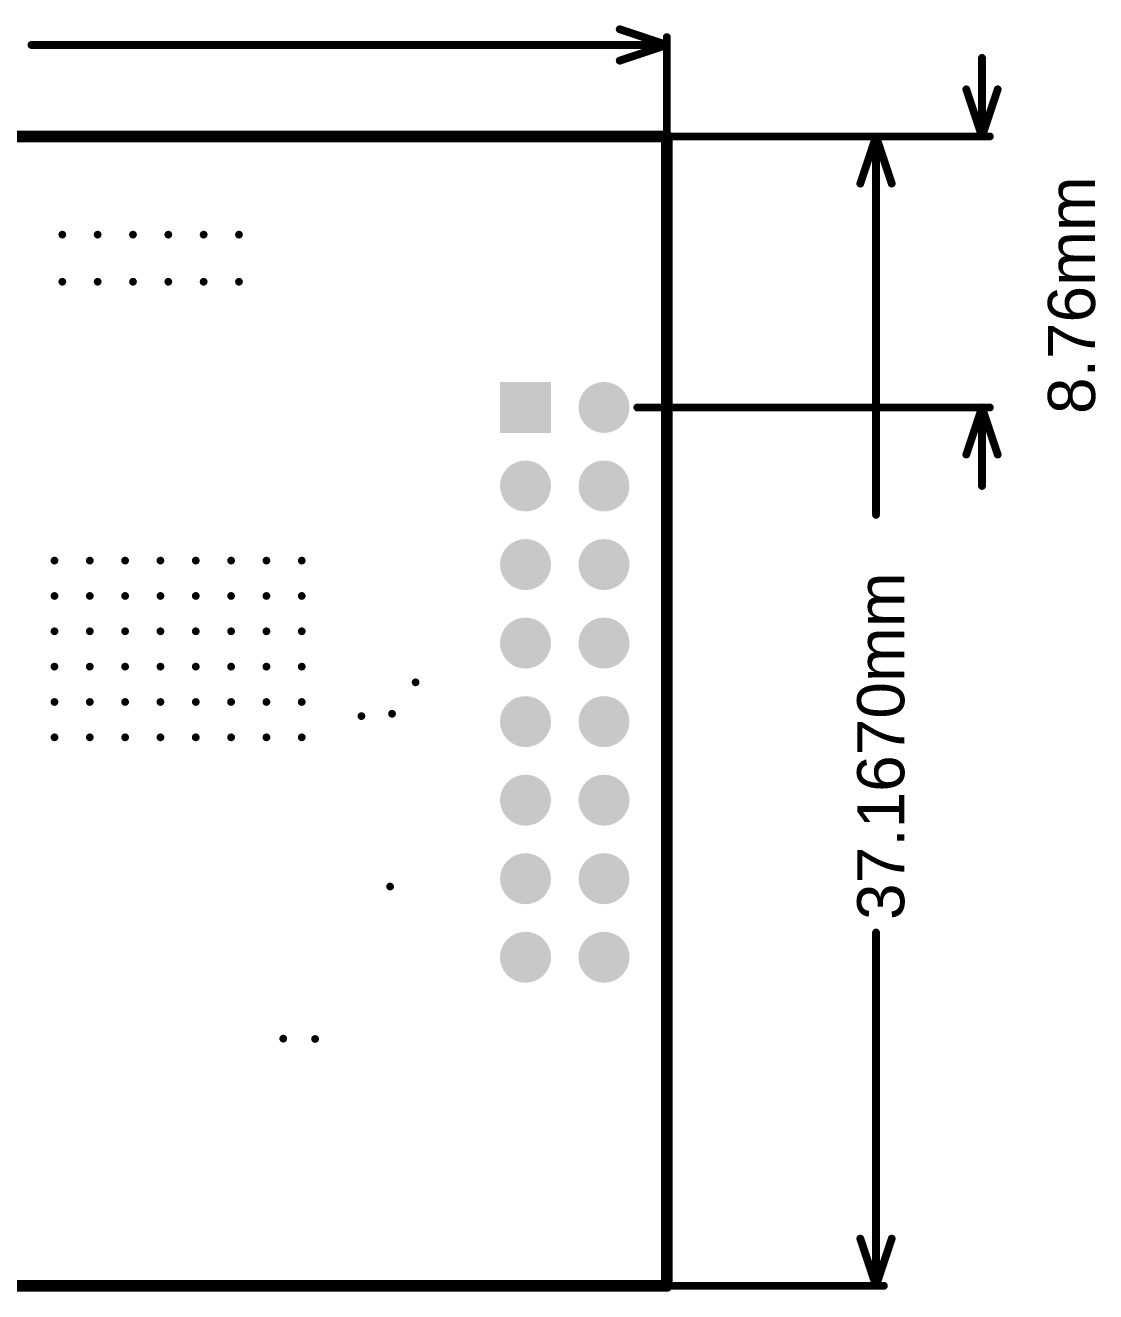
# Model space of a CAD drawing. Header units: inches. Extents: x -0.2 to 67.7, y -0.2 to 40.8.
# Drawn here: x 33.05 to 67.69, y -0.19 to 40.76 of the extents above; entities that cross this region are included whole.
import ezdxf

# ---------------------------------------------------------------- set-up
doc = ezdxf.new("R2010")
doc.units = ezdxf.units.IN
for name, color, linetype in [('Mechanical1', 6, 'Continuous'), ('Mechanical6', 56, 'Continuous'), ('MultiLayer', 9, 'Continuous'), ('PadHoleLayer', 156, 'Continuous'), ('ViaHoleLayer', 16, 'Continuous')]:
    doc.layers.add(name, color=color, linetype=linetype)
doc.styles.add('Arial', font='', dxfattribs={"height": 0.2})
doc.styles.get('Arial').set_extended_font_data('Arial')

# ---------------------------------------------------------------- blocks, each defined once
blk = doc.blocks.new('61301621121_14')
at = {"layer": 'MultiLayer'}
h = blk.add_hatch(color=9, dxfattribs=at)
edge = h.paths.add_edge_path()
edge.add_arc((-8.89, 1.27), 0.825, 0, 360)
h = blk.add_hatch(color=9, dxfattribs=at)
edge = h.paths.add_edge_path()
edge.add_arc((-6.35, 1.27), 0.825, 0, 360)
h = blk.add_hatch(color=9, dxfattribs=at)
edge = h.paths.add_edge_path()
edge.add_arc((-3.81, 1.27), 0.825, 0, 360)
h = blk.add_hatch(color=9, dxfattribs=at)
edge = h.paths.add_edge_path()
edge.add_arc((-1.27, 1.27), 0.825, 0, 360)
h = blk.add_hatch(color=9, dxfattribs=at)
edge = h.paths.add_edge_path()
edge.add_arc((1.27, 1.27), 0.825, 0, 360)
h = blk.add_hatch(color=9, dxfattribs=at)
edge = h.paths.add_edge_path()
edge.add_arc((3.81, 1.27), 0.825, 0, 360)
h = blk.add_hatch(color=9, dxfattribs=at)
edge = h.paths.add_edge_path()
edge.add_arc((6.35, 1.27), 0.825, 0, 360)
h = blk.add_hatch(color=9, dxfattribs=at)
edge = h.paths.add_edge_path()
edge.add_arc((8.89, 1.27), 0.825, 0, 360)
blk.add_hatch(color=9, dxfattribs=at).paths.add_polyline_path([(-9.715, -0.445), (-8.065, -0.445), (-8.065, -2.095), (-9.715, -2.095)])
h = blk.add_hatch(color=9, dxfattribs=at)
edge = h.paths.add_edge_path()
edge.add_arc((-6.35, -1.27), 0.825, 0, 360)
h = blk.add_hatch(color=9, dxfattribs=at)
edge = h.paths.add_edge_path()
edge.add_arc((-3.81, -1.27), 0.825, 0, 360)
h = blk.add_hatch(color=9, dxfattribs=at)
edge = h.paths.add_edge_path()
edge.add_arc((-1.27, -1.27), 0.825, 0, 360)
h = blk.add_hatch(color=9, dxfattribs=at)
edge = h.paths.add_edge_path()
edge.add_arc((1.27, -1.27), 0.825, 0, 360)
h = blk.add_hatch(color=9, dxfattribs=at)
edge = h.paths.add_edge_path()
edge.add_arc((3.81, -1.27), 0.825, 0, 360)
h = blk.add_hatch(color=9, dxfattribs=at)
edge = h.paths.add_edge_path()
edge.add_arc((6.35, -1.27), 0.825, 0, 360)
h = blk.add_hatch(color=9, dxfattribs=at)
edge = h.paths.add_edge_path()
edge.add_arc((8.89, -1.27), 0.825, 0, 360)
at = {"layer": 'PadHoleLayer'}
h = blk.add_hatch(color=156, dxfattribs=at)
edge = h.paths.add_edge_path()
edge.add_arc((-8.89, 1.27), 0.55, 0, 360)
h = blk.add_hatch(color=156, dxfattribs=at)
edge = h.paths.add_edge_path()
edge.add_arc((-6.35, 1.27), 0.55, 0, 360)
h = blk.add_hatch(color=156, dxfattribs=at)
edge = h.paths.add_edge_path()
edge.add_arc((-3.81, 1.27), 0.55, 0, 360)
h = blk.add_hatch(color=156, dxfattribs=at)
edge = h.paths.add_edge_path()
edge.add_arc((-1.27, 1.27), 0.55, 0, 360)
h = blk.add_hatch(color=156, dxfattribs=at)
edge = h.paths.add_edge_path()
edge.add_arc((1.27, 1.27), 0.55, 0, 360)
h = blk.add_hatch(color=156, dxfattribs=at)
edge = h.paths.add_edge_path()
edge.add_arc((3.81, 1.27), 0.55, 0, 360)
h = blk.add_hatch(color=156, dxfattribs=at)
edge = h.paths.add_edge_path()
edge.add_arc((6.35, 1.27), 0.55, 0, 360)
h = blk.add_hatch(color=156, dxfattribs=at)
edge = h.paths.add_edge_path()
edge.add_arc((8.89, 1.27), 0.55, 0, 360)
h = blk.add_hatch(color=156, dxfattribs=at)
edge = h.paths.add_edge_path()
edge.add_arc((-8.89, -1.27), 0.55, 0, 360)
h = blk.add_hatch(color=156, dxfattribs=at)
edge = h.paths.add_edge_path()
edge.add_arc((-6.35, -1.27), 0.55, 0, 360)
h = blk.add_hatch(color=156, dxfattribs=at)
edge = h.paths.add_edge_path()
edge.add_arc((-3.81, -1.27), 0.55, 0, 360)
h = blk.add_hatch(color=156, dxfattribs=at)
edge = h.paths.add_edge_path()
edge.add_arc((-1.27, -1.27), 0.55, 0, 360)
h = blk.add_hatch(color=156, dxfattribs=at)
edge = h.paths.add_edge_path()
edge.add_arc((1.27, -1.27), 0.55, 0, 360)
h = blk.add_hatch(color=156, dxfattribs=at)
edge = h.paths.add_edge_path()
edge.add_arc((3.81, -1.27), 0.55, 0, 360)
h = blk.add_hatch(color=156, dxfattribs=at)
edge = h.paths.add_edge_path()
edge.add_arc((6.35, -1.27), 0.55, 0, 360)
h = blk.add_hatch(color=156, dxfattribs=at)
edge = h.paths.add_edge_path()
edge.add_arc((8.89, -1.27), 0.55, 0, 360)

msp = doc.modelspace()

# ---------------------------------------------------------------- hatches: boundary and pattern name
at = {"layer": 'ViaHoleLayer'}
h = msp.add_hatch(color=16, dxfattribs=at)
edge = h.paths.add_edge_path()
edge.add_arc((34.252, 33.992), 0.127, 0, 360)
h = msp.add_hatch(color=16, dxfattribs=at)
edge = h.paths.add_edge_path()
edge.add_arc((35.395, 33.992), 0.127, 0, 360)
h = msp.add_hatch(color=16, dxfattribs=at)
edge = h.paths.add_edge_path()
edge.add_arc((36.538, 33.992), 0.127, 0, 360)
h = msp.add_hatch(color=16, dxfattribs=at)
edge = h.paths.add_edge_path()
edge.add_arc((37.681, 33.992), 0.127, 0, 360)
h = msp.add_hatch(color=16, dxfattribs=at)
edge = h.paths.add_edge_path()
edge.add_arc((38.824, 33.992), 0.127, 0, 360)
h = msp.add_hatch(color=16, dxfattribs=at)
edge = h.paths.add_edge_path()
edge.add_arc((39.967, 33.992), 0.127, 0, 360)
h = msp.add_hatch(color=16, dxfattribs=at)
edge = h.paths.add_edge_path()
edge.add_arc((34.252, 32.468), 0.127, 0, 360)
h = msp.add_hatch(color=16, dxfattribs=at)
edge = h.paths.add_edge_path()
edge.add_arc((35.395, 32.468), 0.127, 0, 360)
h = msp.add_hatch(color=16, dxfattribs=at)
edge = h.paths.add_edge_path()
edge.add_arc((36.538, 32.468), 0.127, 0, 360)
h = msp.add_hatch(color=16, dxfattribs=at)
edge = h.paths.add_edge_path()
edge.add_arc((37.681, 32.468), 0.127, 0, 360)
h = msp.add_hatch(color=16, dxfattribs=at)
edge = h.paths.add_edge_path()
edge.add_arc((38.824, 32.468), 0.127, 0, 360)
h = msp.add_hatch(color=16, dxfattribs=at)
edge = h.paths.add_edge_path()
edge.add_arc((39.967, 32.468), 0.127, 0, 360)
h = msp.add_hatch(color=16, dxfattribs=at)
edge = h.paths.add_edge_path()
edge.add_arc((33.998, 23.451), 0.127, 0, 360)
h = msp.add_hatch(color=16, dxfattribs=at)
edge = h.paths.add_edge_path()
edge.add_arc((35.141, 23.451), 0.127, 0, 360)
h = msp.add_hatch(color=16, dxfattribs=at)
edge = h.paths.add_edge_path()
edge.add_arc((36.284, 23.451), 0.127, 0, 360)
h = msp.add_hatch(color=16, dxfattribs=at)
edge = h.paths.add_edge_path()
edge.add_arc((37.427, 23.451), 0.127, 0, 360)
h = msp.add_hatch(color=16, dxfattribs=at)
edge = h.paths.add_edge_path()
edge.add_arc((38.57, 23.451), 0.127, 0, 360)
h = msp.add_hatch(color=16, dxfattribs=at)
edge = h.paths.add_edge_path()
edge.add_arc((39.713, 23.451), 0.127, 0, 360)
h = msp.add_hatch(color=16, dxfattribs=at)
edge = h.paths.add_edge_path()
edge.add_arc((40.856, 23.451), 0.127, 0, 360)
h = msp.add_hatch(color=16, dxfattribs=at)
edge = h.paths.add_edge_path()
edge.add_arc((41.999, 23.451), 0.127, 0, 360)
h = msp.add_hatch(color=16, dxfattribs=at)
edge = h.paths.add_edge_path()
edge.add_arc((33.998, 22.308), 0.127, 0, 360)
h = msp.add_hatch(color=16, dxfattribs=at)
edge = h.paths.add_edge_path()
edge.add_arc((35.141, 22.308), 0.127, 0, 360)
h = msp.add_hatch(color=16, dxfattribs=at)
edge = h.paths.add_edge_path()
edge.add_arc((36.284, 22.308), 0.127, 0, 360)
h = msp.add_hatch(color=16, dxfattribs=at)
edge = h.paths.add_edge_path()
edge.add_arc((37.427, 22.308), 0.127, 0, 360)
h = msp.add_hatch(color=16, dxfattribs=at)
edge = h.paths.add_edge_path()
edge.add_arc((38.57, 22.308), 0.127, 0, 360)
h = msp.add_hatch(color=16, dxfattribs=at)
edge = h.paths.add_edge_path()
edge.add_arc((39.713, 22.308), 0.127, 0, 360)
h = msp.add_hatch(color=16, dxfattribs=at)
edge = h.paths.add_edge_path()
edge.add_arc((40.856, 22.308), 0.127, 0, 360)
h = msp.add_hatch(color=16, dxfattribs=at)
edge = h.paths.add_edge_path()
edge.add_arc((41.999, 22.308), 0.127, 0, 360)
h = msp.add_hatch(color=16, dxfattribs=at)
edge = h.paths.add_edge_path()
edge.add_arc((33.998, 21.165), 0.127, 0, 360)
h = msp.add_hatch(color=16, dxfattribs=at)
edge = h.paths.add_edge_path()
edge.add_arc((35.141, 21.165), 0.127, 0, 360)
h = msp.add_hatch(color=16, dxfattribs=at)
edge = h.paths.add_edge_path()
edge.add_arc((36.284, 21.165), 0.127, 0, 360)
h = msp.add_hatch(color=16, dxfattribs=at)
edge = h.paths.add_edge_path()
edge.add_arc((37.427, 21.165), 0.127, 0, 360)
h = msp.add_hatch(color=16, dxfattribs=at)
edge = h.paths.add_edge_path()
edge.add_arc((38.57, 21.165), 0.127, 0, 360)
h = msp.add_hatch(color=16, dxfattribs=at)
edge = h.paths.add_edge_path()
edge.add_arc((39.713, 21.165), 0.127, 0, 360)
h = msp.add_hatch(color=16, dxfattribs=at)
edge = h.paths.add_edge_path()
edge.add_arc((40.856, 21.165), 0.127, 0, 360)
h = msp.add_hatch(color=16, dxfattribs=at)
edge = h.paths.add_edge_path()
edge.add_arc((41.999, 21.165), 0.127, 0, 360)
h = msp.add_hatch(color=16, dxfattribs=at)
edge = h.paths.add_edge_path()
edge.add_arc((33.998, 20.022), 0.127, 0, 360)
h = msp.add_hatch(color=16, dxfattribs=at)
edge = h.paths.add_edge_path()
edge.add_arc((35.141, 20.022), 0.127, 0, 360)
h = msp.add_hatch(color=16, dxfattribs=at)
edge = h.paths.add_edge_path()
edge.add_arc((36.284, 20.022), 0.127, 0, 360)
h = msp.add_hatch(color=16, dxfattribs=at)
edge = h.paths.add_edge_path()
edge.add_arc((37.427, 20.022), 0.127, 0, 360)
h = msp.add_hatch(color=16, dxfattribs=at)
edge = h.paths.add_edge_path()
edge.add_arc((38.57, 20.022), 0.127, 0, 360)
h = msp.add_hatch(color=16, dxfattribs=at)
edge = h.paths.add_edge_path()
edge.add_arc((39.713, 20.022), 0.127, 0, 360)
h = msp.add_hatch(color=16, dxfattribs=at)
edge = h.paths.add_edge_path()
edge.add_arc((40.856, 20.022), 0.127, 0, 360)
h = msp.add_hatch(color=16, dxfattribs=at)
edge = h.paths.add_edge_path()
edge.add_arc((41.999, 20.022), 0.127, 0, 360)
h = msp.add_hatch(color=16, dxfattribs=at)
edge = h.paths.add_edge_path()
edge.add_arc((45.682, 19.514), 0.127, 0, 360)
h = msp.add_hatch(color=16, dxfattribs=at)
edge = h.paths.add_edge_path()
edge.add_arc((33.998, 18.879), 0.127, 0, 360)
h = msp.add_hatch(color=16, dxfattribs=at)
edge = h.paths.add_edge_path()
edge.add_arc((35.141, 18.879), 0.127, 0, 360)
h = msp.add_hatch(color=16, dxfattribs=at)
edge = h.paths.add_edge_path()
edge.add_arc((36.284, 18.879), 0.127, 0, 360)
h = msp.add_hatch(color=16, dxfattribs=at)
edge = h.paths.add_edge_path()
edge.add_arc((37.427, 18.879), 0.127, 0, 360)
h = msp.add_hatch(color=16, dxfattribs=at)
edge = h.paths.add_edge_path()
edge.add_arc((38.57, 18.879), 0.127, 0, 360)
h = msp.add_hatch(color=16, dxfattribs=at)
edge = h.paths.add_edge_path()
edge.add_arc((39.713, 18.879), 0.127, 0, 360)
h = msp.add_hatch(color=16, dxfattribs=at)
edge = h.paths.add_edge_path()
edge.add_arc((40.856, 18.879), 0.127, 0, 360)
h = msp.add_hatch(color=16, dxfattribs=at)
edge = h.paths.add_edge_path()
edge.add_arc((41.999, 18.879), 0.127, 0, 360)
h = msp.add_hatch(color=16, dxfattribs=at)
edge = h.paths.add_edge_path()
edge.add_arc((43.93, 18.422), 0.127, 0, 360)
h = msp.add_hatch(color=16, dxfattribs=at)
edge = h.paths.add_edge_path()
edge.add_arc((44.92, 18.498), 0.127, 0, 360)
h = msp.add_hatch(color=16, dxfattribs=at)
edge = h.paths.add_edge_path()
edge.add_arc((33.998, 17.736), 0.127, 0, 360)
h = msp.add_hatch(color=16, dxfattribs=at)
edge = h.paths.add_edge_path()
edge.add_arc((35.141, 17.736), 0.127, 0, 360)
h = msp.add_hatch(color=16, dxfattribs=at)
edge = h.paths.add_edge_path()
edge.add_arc((36.284, 17.736), 0.127, 0, 360)
h = msp.add_hatch(color=16, dxfattribs=at)
edge = h.paths.add_edge_path()
edge.add_arc((37.427, 17.736), 0.127, 0, 360)
h = msp.add_hatch(color=16, dxfattribs=at)
edge = h.paths.add_edge_path()
edge.add_arc((38.57, 17.736), 0.127, 0, 360)
h = msp.add_hatch(color=16, dxfattribs=at)
edge = h.paths.add_edge_path()
edge.add_arc((39.713, 17.736), 0.127, 0, 360)
h = msp.add_hatch(color=16, dxfattribs=at)
edge = h.paths.add_edge_path()
edge.add_arc((40.856, 17.736), 0.127, 0, 360)
h = msp.add_hatch(color=16, dxfattribs=at)
edge = h.paths.add_edge_path()
edge.add_arc((41.999, 17.736), 0.127, 0, 360)
h = msp.add_hatch(color=16, dxfattribs=at)
edge = h.paths.add_edge_path()
edge.add_arc((44.857, 12.91), 0.127, 0, 360)
h = msp.add_hatch(color=16, dxfattribs=at)
edge = h.paths.add_edge_path()
edge.add_arc((41.4, 7.991), 0.127, 0, 360)
h = msp.add_hatch(color=16, dxfattribs=at)
edge = h.paths.add_edge_path()
edge.add_arc((42.431, 7.982), 0.127, 0, 360)

# ---------------------------------------------------------------- linework, layer by layer
at = {"layer": 'Mechanical1'}
for points in [[(0, 37.167, 0.381, 0.381, 0), (53.81, 37.167, 0.381, 0.381, 0)], [(53.81, 0, 0.381, 0.381, 0), (53.81, 37.167, 0.381, 0.381, 0)], [(0, 0, 0.381, 0.381, 0), (53.81, 0, 0.381, 0.381, 0)]]:
    msp.add_lwpolyline(points, format="xyseb", dxfattribs=at)
for points in [[(53.715, 37.167, 0.191, 0.191, 1), (53.906, 37.167, 0.191, 0.191, 1)], [(53.715, 37.167, 0.191, 0.191, 1), (53.906, 37.167, 0.191, 0.191, 1)], [(53.715, 0, 0.191, 0.191, 1), (53.906, 0, 0.191, 0.191, 1)], [(53.715, 0, 0.191, 0.191, 1), (53.906, 0, 0.191, 0.191, 1)]]:
    msp.add_lwpolyline(points, format="xyseb", close=True, dxfattribs=at)
at = {"layer": 'Mechanical6'}
for points in [[(52.286, 40.634, 0.254, 0.254, 0), (53.81, 40.126, 0.254, 0.254, 0)], [(33.253, 40.126, 0.254, 0.254, 0), (53.81, 40.126, 0.254, 0.254, 0)], [(52.286, 39.618, 0.254, 0.254, 0), (53.81, 40.126, 0.254, 0.254, 0)], [(53.81, 0.445, 0.254, 0.254, 0), (53.81, 40.38, 0.254, 0.254, 0)], [(64.008, 37.167, 0.254, 0.254, 0), (64.008, 39.707, 0.254, 0.254, 0)], [(63.5, 38.691, 0.254, 0.254, 0), (64.008, 37.167, 0.254, 0.254, 0)], [(64.008, 37.167, 0.254, 0.254, 0), (64.516, 38.691, 0.254, 0.254, 0)], [(0.445, 37.167, 0.254, 0.254, 0), (60.833, 37.167, 0.254, 0.254, 0)], [(54.255, 37.167, 0.254, 0.254, 0), (64.262, 37.167, 0.254, 0.254, 0)], [(60.071, 35.643, 0.254, 0.254, 0), (60.579, 37.167, 0.254, 0.254, 0)], [(60.579, 37.167, 0.254, 0.254, 0), (61.087, 35.643, 0.254, 0.254, 0)], [(60.579, 24.931, 0.254, 0.254, 0), (60.579, 37.167, 0.254, 0.254, 0)], [(52.857, 28.404, 0.254, 0.254, 0), (64.262, 28.404, 0.254, 0.254, 0)], [(63.5, 26.88, 0.254, 0.254, 0), (64.008, 28.404, 0.254, 0.254, 0)], [(64.008, 28.404, 0.254, 0.254, 0), (64.516, 26.88, 0.254, 0.254, 0)], [(64.008, 25.864, 0.254, 0.254, 0), (64.008, 28.404, 0.254, 0.254, 0)], [(60.579, 0, 0.254, 0.254, 0), (60.579, 11.423, 0.254, 0.254, 0)], [(60.071, 1.524, 0.254, 0.254, 0), (60.579, 0, 0.254, 0.254, 0)], [(60.579, 0, 0.254, 0.254, 0), (61.087, 1.524, 0.254, 0.254, 0)], [(0.445, 0, 0.254, 0.254, 0), (60.833, 0, 0.254, 0.254, 0)]]:
    msp.add_lwpolyline(points, format="xyseb", dxfattribs=at)
for points in [[(52.223, 40.634, 0.127, 0.127, 1), (52.35, 40.634, 0.127, 0.127, 1)], [(33.19, 40.126, 0.127, 0.127, 1), (33.317, 40.126, 0.127, 0.127, 1)], [(53.747, 40.38, 0.127, 0.127, 1), (53.874, 40.38, 0.127, 0.127, 1)], [(53.747, 40.126, 0.127, 0.127, 1), (53.874, 40.126, 0.127, 0.127, 1)], [(53.747, 40.126, 0.127, 0.127, 1), (53.874, 40.126, 0.127, 0.127, 1)], [(53.747, 40.126, 0.127, 0.127, 1), (53.874, 40.126, 0.127, 0.127, 1)], [(52.223, 39.618, 0.127, 0.127, 1), (52.35, 39.618, 0.127, 0.127, 1)], [(63.944, 39.707, 0.127, 0.127, 1), (64.072, 39.707, 0.127, 0.127, 1)], [(63.437, 38.691, 0.127, 0.127, 1), (63.563, 38.691, 0.127, 0.127, 1)], [(64.453, 38.691, 0.127, 0.127, 1), (64.579, 38.691, 0.127, 0.127, 1)], [(54.191, 37.167, 0.127, 0.127, 1), (54.318, 37.167, 0.127, 0.127, 1)], [(60.516, 37.167, 0.127, 0.127, 1), (60.642, 37.167, 0.127, 0.127, 1)], [(60.516, 37.167, 0.127, 0.127, 1), (60.642, 37.167, 0.127, 0.127, 1)], [(60.516, 37.167, 0.127, 0.127, 1), (60.642, 37.167, 0.127, 0.127, 1)], [(60.77, 37.167, 0.127, 0.127, 1), (60.897, 37.167, 0.127, 0.127, 1)], [(63.944, 37.167, 0.127, 0.127, 1), (64.072, 37.167, 0.127, 0.127, 1)], [(63.944, 37.167, 0.127, 0.127, 1), (64.072, 37.167, 0.127, 0.127, 1)], [(63.944, 37.167, 0.127, 0.127, 1), (64.072, 37.167, 0.127, 0.127, 1)], [(64.198, 37.167, 0.127, 0.127, 1), (64.326, 37.167, 0.127, 0.127, 1)], [(60.007, 35.643, 0.127, 0.127, 1), (60.135, 35.643, 0.127, 0.127, 1)], [(61.023, 35.643, 0.127, 0.127, 1), (61.151, 35.643, 0.127, 0.127, 1)], [(52.794, 28.404, 0.127, 0.127, 1), (52.921, 28.404, 0.127, 0.127, 1)], [(63.944, 28.404, 0.127, 0.127, 1), (64.072, 28.404, 0.127, 0.127, 1)], [(63.944, 28.404, 0.127, 0.127, 1), (64.072, 28.404, 0.127, 0.127, 1)], [(63.944, 28.404, 0.127, 0.127, 1), (64.072, 28.404, 0.127, 0.127, 1)], [(64.198, 28.404, 0.127, 0.127, 1), (64.326, 28.404, 0.127, 0.127, 1)], [(63.437, 26.88, 0.127, 0.127, 1), (63.563, 26.88, 0.127, 0.127, 1)], [(64.453, 26.88, 0.127, 0.127, 1), (64.579, 26.88, 0.127, 0.127, 1)], [(63.944, 25.864, 0.127, 0.127, 1), (64.072, 25.864, 0.127, 0.127, 1)], [(60.516, 24.931, 0.127, 0.127, 1), (60.642, 24.931, 0.127, 0.127, 1)], [(60.516, 11.423, 0.127, 0.127, 1), (60.642, 11.423, 0.127, 0.127, 1)], [(60.007, 1.524, 0.127, 0.127, 1), (60.135, 1.524, 0.127, 0.127, 1)], [(61.023, 1.524, 0.127, 0.127, 1), (61.151, 1.524, 0.127, 0.127, 1)], [(53.747, 0.445, 0.127, 0.127, 1), (53.874, 0.445, 0.127, 0.127, 1)], [(60.516, 0, 0.127, 0.127, 1), (60.642, 0, 0.127, 0.127, 1)], [(60.516, 0, 0.127, 0.127, 1), (60.642, 0, 0.127, 0.127, 1)], [(60.516, 0, 0.127, 0.127, 1), (60.642, 0, 0.127, 0.127, 1)], [(60.77, 0, 0.127, 0.127, 1), (60.897, 0, 0.127, 0.127, 1)]]:
    msp.add_lwpolyline(points, format="xyseb", close=True, dxfattribs=at)

# ---------------------------------------------------------------- block references
at = {"rotation": 270}
msp.add_blockref('61301621121_14', (50.508, 19.514), dxfattribs=at)

# ---------------------------------------------------------------- texts
at = {"layer": 'Mechanical6', "style": 'Arial'}
for s, p in [('8.76mm', (67.665, 28.19)), ('37.1670mm', (61.493, 11.829))]:
    msp.add_text(s, height=1.524, rotation=90, dxfattribs=at).set_placement(p)

doc.saveas('drawing.dxf')
